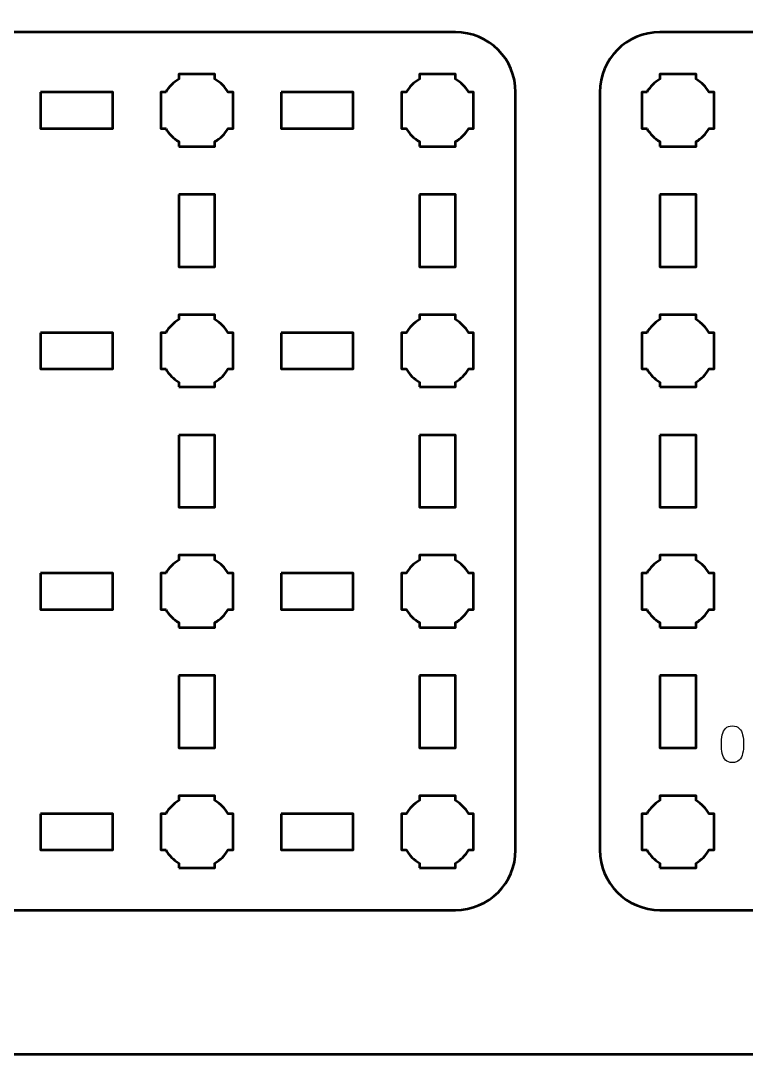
# Model space of a CAD drawing. Header units: centimetres. Extents: x -21 to 0, y -29.7 to 0.
# Drawn here: x -14.97 to -8.93, y -29.7 to -21.1 of the extents above; entities that cross this region are included whole.
import ezdxf

# ---------------------------------------------------------------- set-up
doc = ezdxf.new("R2010")
doc.units = ezdxf.units.CM
doc.header["$MEASUREMENT"] = 0
doc.layers.add('Layer 1', color=7, linetype='Continuous')

msp = doc.modelspace()

# ---------------------------------------------------------------- linework, layer by layer
at = {"layer": 'Layer 1', "color": 22, "lineweight": 53}
msp.add_open_spline([(-21.00003, -29.19995), (-21.00003, -29.19995), (-21.00003, -0.49992), (-21.00003, -0.49992), (-21.00003, -0.49992), (-21.00003, -0.22295), (-20.77694, 0.00004), (-20.49994, 0.00004), (-20.49994, 0.00004), (-20.49994, 0.00004), (-0.50008, 0.00004), (-0.50008, 0.00004), (-0.50008, 0.00004), (-0.22294, 0.00004), (0.00002, -0.22295), (0.00002, -0.49992), (0.00002, -0.49992), (0.00002, -0.49992), (0.00002, -29.19995), (0.00002, -29.19995), (0.00002, -29.19995), (0.00002, -29.47695), (-0.22294, -29.70004), (-0.50008, -29.70004), (-0.50008, -29.70004), (-0.50008, -29.70004), (-20.49994, -29.70004), (-20.49994, -29.70004), (-20.49994, -29.70004), (-20.77694, -29.70004), (-21.00003, -29.47695), (-21.00003, -29.19995)], degree=3, knots=[0, 0, 0, 0, 0.125, 0.125, 0.125, 0.125, 0.25, 0.25, 0.25, 0.25, 0.375, 0.375, 0.375, 0.375, 0.5, 0.5, 0.5, 0.5, 0.625, 0.625, 0.625, 0.625, 0.75, 0.75, 0.75, 0.75, 0.875, 0.875, 0.875, 0.875, 1, 1, 1, 1], dxfattribs=at)
at = {"layer": 'Layer 1', "color": 114, "lineweight": 53}
for points in [[(-19.64995, -21.19999), (-19.64995, -21.19999), (-11.35005, -21.19999), (-11.35005, -21.19999), (-11.35005, -21.19999), (-11.07305, -21.19999), (-10.84995, -21.42308), (-10.84995, -21.70008), (-10.84995, -21.70008), (-10.84995, -21.70008), (-10.84995, -28.00005), (-10.84995, -28.00005), (-10.84995, -28.00005), (-10.84995, -28.27702), (-11.07305, -28.50001), (-11.35005, -28.50001), (-11.35005, -28.50001), (-11.35005, -28.50001), (-19.64995, -28.50001), (-19.64995, -28.50001), (-19.64995, -28.50001), (-19.92695, -28.50001), (-20.15005, -28.27702), (-20.15005, -28.00005), (-20.15005, -28.00005), (-20.15005, -28.00005), (-20.15005, -21.70008), (-20.15005, -21.70008), (-20.15005, -21.70008), (-20.15005, -21.42308), (-19.92695, -21.19999), (-19.64995, -21.19999)], [(-9.64995, -21.19999), (-9.64995, -21.19999), (-1.35005, -21.19999), (-1.35005, -21.19999), (-1.35005, -21.19999), (-1.07305, -21.19999), (-0.84995, -21.42308), (-0.84995, -21.70008), (-0.84995, -21.70008), (-0.84995, -21.70008), (-0.84995, -28.00005), (-0.84995, -28.00005), (-0.84995, -28.00005), (-0.84995, -28.27702), (-1.07305, -28.50001), (-1.35005, -28.50001), (-1.35005, -28.50001), (-1.35005, -28.50001), (-9.64995, -28.50001), (-9.64995, -28.50001), (-9.64995, -28.50001), (-9.92695, -28.50001), (-10.15005, -28.27702), (-10.15005, -28.00005), (-10.15005, -28.00005), (-10.15005, -28.00005), (-10.15005, -21.70008), (-10.15005, -21.70008), (-10.15005, -21.70008), (-10.15005, -21.42308), (-9.92695, -21.19999), (-9.64995, -21.19999)]]:
    msp.add_open_spline(points, degree=3, knots=[0, 0, 0, 0, 0.125, 0.125, 0.125, 0.125, 0.25, 0.25, 0.25, 0.25, 0.375, 0.375, 0.375, 0.375, 0.5, 0.5, 0.5, 0.5, 0.625, 0.625, 0.625, 0.625, 0.75, 0.75, 0.75, 0.75, 0.875, 0.875, 0.875, 0.875, 1, 1, 1, 1], dxfattribs=at)
at = {"layer": 'Layer 1', "lineweight": 53}
for points, knots in [([(-13.64999, -22.15002), (-13.64999, -22.15002), (-13.64999, -22.10991), (-13.64999, -22.10991), (-13.64999, -22.10991), (-13.6956, -22.08359), (-13.73349, -22.04556), (-13.75981, -22.00009), (-13.75981, -22.00009), (-13.75981, -22.00009), (-13.80006, -22.00009), (-13.80006, -22.00009), (-13.80006, -22.00009), (-13.80006, -22.00009), (-13.80006, -21.85002), (-13.80006, -21.85002), (-13.80006, -21.85002), (-13.80006, -21.85002), (-13.80006, -21.70008), (-13.80006, -21.70008), (-13.80006, -21.70008), (-13.80006, -21.70008), (-13.75981, -21.70008), (-13.75981, -21.70008), (-13.75981, -21.70008), (-13.73349, -21.65447), (-13.6956, -21.61655), (-13.64999, -21.59023), (-13.64999, -21.59023), (-13.64999, -21.59023), (-13.64999, -21.55001), (-13.64999, -21.55001), (-13.64999, -21.55001), (-13.64999, -21.55001), (-13.50006, -21.55001), (-13.50006, -21.55001), (-13.50006, -21.55001), (-13.50006, -21.55001), (-13.34998, -21.55001), (-13.34998, -21.55001), (-13.34998, -21.55001), (-13.34998, -21.55001), (-13.34998, -21.59023), (-13.34998, -21.59023), (-13.34998, -21.59023), (-13.30451, -21.61655), (-13.26648, -21.65447), (-13.24016, -21.70008), (-13.24016, -21.70008), (-13.24016, -21.70008), (-13.20005, -21.70008), (-13.20005, -21.70008), (-13.20005, -21.70008), (-13.20005, -21.70008), (-13.20005, -21.85002), (-13.20005, -21.85002), (-13.20005, -21.85002), (-13.20005, -21.85002), (-13.20005, -22.00009), (-13.20005, -22.00009), (-13.20005, -22.00009), (-13.20005, -22.00009), (-13.24016, -22.00009), (-13.24016, -22.00009), (-13.24016, -22.00009), (-13.26648, -22.04556), (-13.30451, -22.08359), (-13.34998, -22.10991), (-13.34998, -22.10991), (-13.34998, -22.10991), (-13.34998, -22.15002), (-13.34998, -22.15002), (-13.34998, -22.15002), (-13.34998, -22.15002), (-13.50006, -22.15002), (-13.50006, -22.15002), (-13.50006, -22.15002), (-13.50006, -22.15002), (-13.64999, -22.15002), (-13.64999, -22.15002)], [0, 0, 0, 0, 0.05, 0.05, 0.05, 0.05, 0.1, 0.1, 0.1, 0.1, 0.15, 0.15, 0.15, 0.15, 0.2, 0.2, 0.2, 0.2, 0.25, 0.25, 0.25, 0.25, 0.3, 0.3, 0.3, 0.3, 0.35, 0.35, 0.35, 0.35, 0.4, 0.4, 0.4, 0.4, 0.45, 0.45, 0.45, 0.45, 0.5, 0.5, 0.5, 0.5, 0.55, 0.55, 0.55, 0.55, 0.6, 0.6, 0.6, 0.6, 0.65, 0.65, 0.65, 0.65, 0.7, 0.7, 0.7, 0.7, 0.75, 0.75, 0.75, 0.75, 0.8, 0.8, 0.8, 0.8, 0.85, 0.85, 0.85, 0.85, 0.9, 0.9, 0.9, 0.9, 0.95, 0.95, 0.95, 0.95, 1, 1, 1, 1]), ([(-11.65005, -22.15002), (-11.65005, -22.15002), (-11.65005, -22.10991), (-11.65005, -22.10991), (-11.65005, -22.10991), (-11.69553, -22.08359), (-11.73356, -22.04556), (-11.75987, -22.00009), (-11.75987, -22.00009), (-11.75987, -22.00009), (-11.79998, -22.00009), (-11.79998, -22.00009), (-11.79998, -22.00009), (-11.79998, -22.00009), (-11.79998, -21.85002), (-11.79998, -21.85002), (-11.79998, -21.85002), (-11.79998, -21.85002), (-11.79998, -21.70008), (-11.79998, -21.70008), (-11.79998, -21.70008), (-11.79998, -21.70008), (-11.75987, -21.70008), (-11.75987, -21.70008), (-11.75987, -21.70008), (-11.73356, -21.65447), (-11.69553, -21.61655), (-11.65005, -21.59023), (-11.65005, -21.59023), (-11.65005, -21.59023), (-11.65005, -21.55001), (-11.65005, -21.55001), (-11.65005, -21.55001), (-11.65005, -21.55001), (-11.49998, -21.55001), (-11.49998, -21.55001), (-11.49998, -21.55001), (-11.49998, -21.55001), (-11.35005, -21.55001), (-11.35005, -21.55001), (-11.35005, -21.55001), (-11.35005, -21.55001), (-11.35005, -21.59023), (-11.35005, -21.59023), (-11.35005, -21.59023), (-11.30444, -21.61655), (-11.26655, -21.65447), (-11.24023, -21.70008), (-11.24023, -21.70008), (-11.24023, -21.70008), (-11.19998, -21.70008), (-11.19998, -21.70008), (-11.19998, -21.70008), (-11.19998, -21.70008), (-11.19998, -21.85002), (-11.19998, -21.85002), (-11.19998, -21.85002), (-11.19998, -21.85002), (-11.19998, -22.00009), (-11.19998, -22.00009), (-11.19998, -22.00009), (-11.19998, -22.00009), (-11.24023, -22.00009), (-11.24023, -22.00009), (-11.24023, -22.00009), (-11.26655, -22.04556), (-11.30444, -22.08359), (-11.35005, -22.10991), (-11.35005, -22.10991), (-11.35005, -22.10991), (-11.35005, -22.15002), (-11.35005, -22.15002), (-11.35005, -22.15002), (-11.35005, -22.15002), (-11.49998, -22.15002), (-11.49998, -22.15002), (-11.49998, -22.15002), (-11.49998, -22.15002), (-11.65005, -22.15002), (-11.65005, -22.15002)], [0, 0, 0, 0, 0.05, 0.05, 0.05, 0.05, 0.1, 0.1, 0.1, 0.1, 0.15, 0.15, 0.15, 0.15, 0.2, 0.2, 0.2, 0.2, 0.25, 0.25, 0.25, 0.25, 0.3, 0.3, 0.3, 0.3, 0.35, 0.35, 0.35, 0.35, 0.4, 0.4, 0.4, 0.4, 0.45, 0.45, 0.45, 0.45, 0.5, 0.5, 0.5, 0.5, 0.55, 0.55, 0.55, 0.55, 0.6, 0.6, 0.6, 0.6, 0.65, 0.65, 0.65, 0.65, 0.7, 0.7, 0.7, 0.7, 0.75, 0.75, 0.75, 0.75, 0.8, 0.8, 0.8, 0.8, 0.85, 0.85, 0.85, 0.85, 0.9, 0.9, 0.9, 0.9, 0.95, 0.95, 0.95, 0.95, 1, 1, 1, 1]), ([(-9.64995, -22.15002), (-9.64995, -22.15002), (-9.64995, -22.10991), (-9.64995, -22.10991), (-9.64995, -22.10991), (-9.69556, -22.08359), (-9.73349, -22.04556), (-9.75981, -22.00009), (-9.75981, -22.00009), (-9.75981, -22.00009), (-9.80002, -22.00009), (-9.80002, -22.00009), (-9.80002, -22.00009), (-9.80002, -22.00009), (-9.80002, -21.85002), (-9.80002, -21.85002), (-9.80002, -21.85002), (-9.80002, -21.85002), (-9.80002, -21.70008), (-9.80002, -21.70008), (-9.80002, -21.70008), (-9.80002, -21.70008), (-9.75981, -21.70008), (-9.75981, -21.70008), (-9.75981, -21.70008), (-9.73349, -21.65447), (-9.69556, -21.61655), (-9.64995, -21.59023), (-9.64995, -21.59023), (-9.64995, -21.59023), (-9.64995, -21.55001), (-9.64995, -21.55001), (-9.64995, -21.55001), (-9.64995, -21.55001), (-9.50002, -21.55001), (-9.50002, -21.55001), (-9.50002, -21.55001), (-9.50002, -21.55001), (-9.34995, -21.55001), (-9.34995, -21.55001), (-9.34995, -21.55001), (-9.34995, -21.55001), (-9.34995, -21.59023), (-9.34995, -21.59023), (-9.34995, -21.59023), (-9.30448, -21.61655), (-9.26645, -21.65447), (-9.24013, -21.70008), (-9.24013, -21.70008), (-9.24013, -21.70008), (-9.20002, -21.70008), (-9.20002, -21.70008), (-9.20002, -21.70008), (-9.20002, -21.70008), (-9.20002, -21.85002), (-9.20002, -21.85002), (-9.20002, -21.85002), (-9.20002, -21.85002), (-9.20002, -22.00009), (-9.20002, -22.00009), (-9.20002, -22.00009), (-9.20002, -22.00009), (-9.24013, -22.00009), (-9.24013, -22.00009), (-9.24013, -22.00009), (-9.26645, -22.04556), (-9.30448, -22.08359), (-9.34995, -22.10991), (-9.34995, -22.10991), (-9.34995, -22.10991), (-9.34995, -22.15002), (-9.34995, -22.15002), (-9.34995, -22.15002), (-9.34995, -22.15002), (-9.50002, -22.15002), (-9.50002, -22.15002), (-9.50002, -22.15002), (-9.50002, -22.15002), (-9.64995, -22.15002), (-9.64995, -22.15002)], [0, 0, 0, 0, 0.05, 0.05, 0.05, 0.05, 0.1, 0.1, 0.1, 0.1, 0.15, 0.15, 0.15, 0.15, 0.2, 0.2, 0.2, 0.2, 0.25, 0.25, 0.25, 0.25, 0.3, 0.3, 0.3, 0.3, 0.35, 0.35, 0.35, 0.35, 0.4, 0.4, 0.4, 0.4, 0.45, 0.45, 0.45, 0.45, 0.5, 0.5, 0.5, 0.5, 0.55, 0.55, 0.55, 0.55, 0.6, 0.6, 0.6, 0.6, 0.65, 0.65, 0.65, 0.65, 0.7, 0.7, 0.7, 0.7, 0.75, 0.75, 0.75, 0.75, 0.8, 0.8, 0.8, 0.8, 0.85, 0.85, 0.85, 0.85, 0.9, 0.9, 0.9, 0.9, 0.95, 0.95, 0.95, 0.95, 1, 1, 1, 1]), ([(-14.79997, -21.70008), (-14.79997, -21.70008), (-14.19997, -21.70008), (-14.19997, -21.70008), (-14.19997, -21.70008), (-14.19997, -21.70008), (-14.19997, -22.00009), (-14.19997, -22.00009), (-14.19997, -22.00009), (-14.19997, -22.00009), (-14.79997, -22.00009), (-14.79997, -22.00009), (-14.79997, -22.00009), (-14.79997, -22.00009), (-14.79997, -21.70008), (-14.79997, -21.70008)], [0, 0, 0, 0, 0.25, 0.25, 0.25, 0.25, 0.5, 0.5, 0.5, 0.5, 0.75, 0.75, 0.75, 0.75, 1, 1, 1, 1]), ([(-12.8, -21.70008), (-12.8, -21.70008), (-12.2, -21.70008), (-12.2, -21.70008), (-12.2, -21.70008), (-12.2, -21.70008), (-12.2, -22.00009), (-12.2, -22.00009), (-12.2, -22.00009), (-12.2, -22.00009), (-12.8, -22.00009), (-12.8, -22.00009), (-12.8, -22.00009), (-12.8, -22.00009), (-12.8, -21.70008), (-12.8, -21.70008)], [0, 0, 0, 0, 0.25, 0.25, 0.25, 0.25, 0.5, 0.5, 0.5, 0.5, 0.75, 0.75, 0.75, 0.75, 1, 1, 1, 1]), ([(-13.64999, -22.55003), (-13.64999, -22.55003), (-13.34998, -22.55003), (-13.34998, -22.55003), (-13.34998, -22.55003), (-13.34998, -22.55003), (-13.34998, -23.15004), (-13.34998, -23.15004), (-13.34998, -23.15004), (-13.34998, -23.15004), (-13.64999, -23.15004), (-13.64999, -23.15004), (-13.64999, -23.15004), (-13.64999, -23.15004), (-13.64999, -22.55003), (-13.64999, -22.55003)], [0, 0, 0, 0, 0.25, 0.25, 0.25, 0.25, 0.5, 0.5, 0.5, 0.5, 0.75, 0.75, 0.75, 0.75, 1, 1, 1, 1]), ([(-11.65005, -22.55003), (-11.65005, -22.55003), (-11.35005, -22.55003), (-11.35005, -22.55003), (-11.35005, -22.55003), (-11.35005, -22.55003), (-11.35005, -23.15004), (-11.35005, -23.15004), (-11.35005, -23.15004), (-11.35005, -23.15004), (-11.65005, -23.15004), (-11.65005, -23.15004), (-11.65005, -23.15004), (-11.65005, -23.15004), (-11.65005, -22.55003), (-11.65005, -22.55003)], [0, 0, 0, 0, 0.25, 0.25, 0.25, 0.25, 0.5, 0.5, 0.5, 0.5, 0.75, 0.75, 0.75, 0.75, 1, 1, 1, 1]), ([(-9.64995, -22.55003), (-9.64995, -22.55003), (-9.34995, -22.55003), (-9.34995, -22.55003), (-9.34995, -22.55003), (-9.34995, -22.55003), (-9.34995, -23.15004), (-9.34995, -23.15004), (-9.34995, -23.15004), (-9.34995, -23.15004), (-9.64995, -23.15004), (-9.64995, -23.15004), (-9.64995, -23.15004), (-9.64995, -23.15004), (-9.64995, -22.55003), (-9.64995, -22.55003)], [0, 0, 0, 0, 0.25, 0.25, 0.25, 0.25, 0.5, 0.5, 0.5, 0.5, 0.75, 0.75, 0.75, 0.75, 1, 1, 1, 1]), ([(-13.64999, -24.15009), (-13.64999, -24.15009), (-13.64999, -24.10984), (-13.64999, -24.10984), (-13.64999, -24.10984), (-13.6956, -24.08352), (-13.73349, -24.04549), (-13.75981, -24.00002), (-13.75981, -24.00002), (-13.75981, -24.00002), (-13.80006, -24.00002), (-13.80006, -24.00002), (-13.80006, -24.00002), (-13.80006, -24.00002), (-13.80006, -23.85009), (-13.80006, -23.85009), (-13.80006, -23.85009), (-13.80006, -23.85009), (-13.80006, -23.70002), (-13.80006, -23.70002), (-13.80006, -23.70002), (-13.80006, -23.70002), (-13.75981, -23.70002), (-13.75981, -23.70002), (-13.75981, -23.70002), (-13.73349, -23.65454), (-13.6956, -23.61651), (-13.64999, -23.5902), (-13.64999, -23.5902), (-13.64999, -23.5902), (-13.64999, -23.55009), (-13.64999, -23.55009), (-13.64999, -23.55009), (-13.64999, -23.55009), (-13.50006, -23.55009), (-13.50006, -23.55009), (-13.50006, -23.55009), (-13.50006, -23.55009), (-13.34998, -23.55009), (-13.34998, -23.55009), (-13.34998, -23.55009), (-13.34998, -23.55009), (-13.34998, -23.5902), (-13.34998, -23.5902), (-13.34998, -23.5902), (-13.30451, -23.61651), (-13.26648, -23.65454), (-13.24016, -23.70002), (-13.24016, -23.70002), (-13.24016, -23.70002), (-13.20005, -23.70002), (-13.20005, -23.70002), (-13.20005, -23.70002), (-13.20005, -23.70002), (-13.20005, -23.85009), (-13.20005, -23.85009), (-13.20005, -23.85009), (-13.20005, -23.85009), (-13.20005, -24.00002), (-13.20005, -24.00002), (-13.20005, -24.00002), (-13.20005, -24.00002), (-13.24016, -24.00002), (-13.24016, -24.00002), (-13.24016, -24.00002), (-13.26648, -24.04549), (-13.30451, -24.08352), (-13.34998, -24.10984), (-13.34998, -24.10984), (-13.34998, -24.10984), (-13.34998, -24.15009), (-13.34998, -24.15009), (-13.34998, -24.15009), (-13.34998, -24.15009), (-13.50006, -24.15009), (-13.50006, -24.15009), (-13.50006, -24.15009), (-13.50006, -24.15009), (-13.64999, -24.15009), (-13.64999, -24.15009)], [0, 0, 0, 0, 0.05, 0.05, 0.05, 0.05, 0.1, 0.1, 0.1, 0.1, 0.15, 0.15, 0.15, 0.15, 0.2, 0.2, 0.2, 0.2, 0.25, 0.25, 0.25, 0.25, 0.3, 0.3, 0.3, 0.3, 0.35, 0.35, 0.35, 0.35, 0.4, 0.4, 0.4, 0.4, 0.45, 0.45, 0.45, 0.45, 0.5, 0.5, 0.5, 0.5, 0.55, 0.55, 0.55, 0.55, 0.6, 0.6, 0.6, 0.6, 0.65, 0.65, 0.65, 0.65, 0.7, 0.7, 0.7, 0.7, 0.75, 0.75, 0.75, 0.75, 0.8, 0.8, 0.8, 0.8, 0.85, 0.85, 0.85, 0.85, 0.9, 0.9, 0.9, 0.9, 0.95, 0.95, 0.95, 0.95, 1, 1, 1, 1]), ([(-11.65005, -24.15009), (-11.65005, -24.15009), (-11.65005, -24.10984), (-11.65005, -24.10984), (-11.65005, -24.10984), (-11.69553, -24.08352), (-11.73356, -24.04549), (-11.75987, -24.00002), (-11.75987, -24.00002), (-11.75987, -24.00002), (-11.79998, -24.00002), (-11.79998, -24.00002), (-11.79998, -24.00002), (-11.79998, -24.00002), (-11.79998, -23.85009), (-11.79998, -23.85009), (-11.79998, -23.85009), (-11.79998, -23.85009), (-11.79998, -23.70002), (-11.79998, -23.70002), (-11.79998, -23.70002), (-11.79998, -23.70002), (-11.75987, -23.70002), (-11.75987, -23.70002), (-11.75987, -23.70002), (-11.73356, -23.65454), (-11.69553, -23.61651), (-11.65005, -23.5902), (-11.65005, -23.5902), (-11.65005, -23.5902), (-11.65005, -23.55009), (-11.65005, -23.55009), (-11.65005, -23.55009), (-11.65005, -23.55009), (-11.49998, -23.55009), (-11.49998, -23.55009), (-11.49998, -23.55009), (-11.49998, -23.55009), (-11.35005, -23.55009), (-11.35005, -23.55009), (-11.35005, -23.55009), (-11.35005, -23.55009), (-11.35005, -23.5902), (-11.35005, -23.5902), (-11.35005, -23.5902), (-11.30444, -23.61651), (-11.26655, -23.65454), (-11.24023, -23.70002), (-11.24023, -23.70002), (-11.24023, -23.70002), (-11.19998, -23.70002), (-11.19998, -23.70002), (-11.19998, -23.70002), (-11.19998, -23.70002), (-11.19998, -23.85009), (-11.19998, -23.85009), (-11.19998, -23.85009), (-11.19998, -23.85009), (-11.19998, -24.00002), (-11.19998, -24.00002), (-11.19998, -24.00002), (-11.19998, -24.00002), (-11.24023, -24.00002), (-11.24023, -24.00002), (-11.24023, -24.00002), (-11.26655, -24.04549), (-11.30444, -24.08352), (-11.35005, -24.10984), (-11.35005, -24.10984), (-11.35005, -24.10984), (-11.35005, -24.15009), (-11.35005, -24.15009), (-11.35005, -24.15009), (-11.35005, -24.15009), (-11.49998, -24.15009), (-11.49998, -24.15009), (-11.49998, -24.15009), (-11.49998, -24.15009), (-11.65005, -24.15009), (-11.65005, -24.15009)], [0, 0, 0, 0, 0.05, 0.05, 0.05, 0.05, 0.1, 0.1, 0.1, 0.1, 0.15, 0.15, 0.15, 0.15, 0.2, 0.2, 0.2, 0.2, 0.25, 0.25, 0.25, 0.25, 0.3, 0.3, 0.3, 0.3, 0.35, 0.35, 0.35, 0.35, 0.4, 0.4, 0.4, 0.4, 0.45, 0.45, 0.45, 0.45, 0.5, 0.5, 0.5, 0.5, 0.55, 0.55, 0.55, 0.55, 0.6, 0.6, 0.6, 0.6, 0.65, 0.65, 0.65, 0.65, 0.7, 0.7, 0.7, 0.7, 0.75, 0.75, 0.75, 0.75, 0.8, 0.8, 0.8, 0.8, 0.85, 0.85, 0.85, 0.85, 0.9, 0.9, 0.9, 0.9, 0.95, 0.95, 0.95, 0.95, 1, 1, 1, 1]), ([(-9.64995, -24.15009), (-9.64995, -24.15009), (-9.64995, -24.10984), (-9.64995, -24.10984), (-9.64995, -24.10984), (-9.69556, -24.08352), (-9.73349, -24.04549), (-9.75981, -24.00002), (-9.75981, -24.00002), (-9.75981, -24.00002), (-9.80002, -24.00002), (-9.80002, -24.00002), (-9.80002, -24.00002), (-9.80002, -24.00002), (-9.80002, -23.85009), (-9.80002, -23.85009), (-9.80002, -23.85009), (-9.80002, -23.85009), (-9.80002, -23.70002), (-9.80002, -23.70002), (-9.80002, -23.70002), (-9.80002, -23.70002), (-9.75981, -23.70002), (-9.75981, -23.70002), (-9.75981, -23.70002), (-9.73349, -23.65454), (-9.69556, -23.61651), (-9.64995, -23.5902), (-9.64995, -23.5902), (-9.64995, -23.5902), (-9.64995, -23.55009), (-9.64995, -23.55009), (-9.64995, -23.55009), (-9.64995, -23.55009), (-9.50002, -23.55009), (-9.50002, -23.55009), (-9.50002, -23.55009), (-9.50002, -23.55009), (-9.34995, -23.55009), (-9.34995, -23.55009), (-9.34995, -23.55009), (-9.34995, -23.55009), (-9.34995, -23.5902), (-9.34995, -23.5902), (-9.34995, -23.5902), (-9.30448, -23.61651), (-9.26645, -23.65454), (-9.24013, -23.70002), (-9.24013, -23.70002), (-9.24013, -23.70002), (-9.20002, -23.70002), (-9.20002, -23.70002), (-9.20002, -23.70002), (-9.20002, -23.70002), (-9.20002, -23.85009), (-9.20002, -23.85009), (-9.20002, -23.85009), (-9.20002, -23.85009), (-9.20002, -24.00002), (-9.20002, -24.00002), (-9.20002, -24.00002), (-9.20002, -24.00002), (-9.24013, -24.00002), (-9.24013, -24.00002), (-9.24013, -24.00002), (-9.26645, -24.04549), (-9.30448, -24.08352), (-9.34995, -24.10984), (-9.34995, -24.10984), (-9.34995, -24.10984), (-9.34995, -24.15009), (-9.34995, -24.15009), (-9.34995, -24.15009), (-9.34995, -24.15009), (-9.50002, -24.15009), (-9.50002, -24.15009), (-9.50002, -24.15009), (-9.50002, -24.15009), (-9.64995, -24.15009), (-9.64995, -24.15009)], [0, 0, 0, 0, 0.05, 0.05, 0.05, 0.05, 0.1, 0.1, 0.1, 0.1, 0.15, 0.15, 0.15, 0.15, 0.2, 0.2, 0.2, 0.2, 0.25, 0.25, 0.25, 0.25, 0.3, 0.3, 0.3, 0.3, 0.35, 0.35, 0.35, 0.35, 0.4, 0.4, 0.4, 0.4, 0.45, 0.45, 0.45, 0.45, 0.5, 0.5, 0.5, 0.5, 0.55, 0.55, 0.55, 0.55, 0.6, 0.6, 0.6, 0.6, 0.65, 0.65, 0.65, 0.65, 0.7, 0.7, 0.7, 0.7, 0.75, 0.75, 0.75, 0.75, 0.8, 0.8, 0.8, 0.8, 0.85, 0.85, 0.85, 0.85, 0.9, 0.9, 0.9, 0.9, 0.95, 0.95, 0.95, 0.95, 1, 1, 1, 1]), ([(-14.79997, -23.70002), (-14.79997, -23.70002), (-14.19997, -23.70002), (-14.19997, -23.70002), (-14.19997, -23.70002), (-14.19997, -23.70002), (-14.19997, -24.00002), (-14.19997, -24.00002), (-14.19997, -24.00002), (-14.19997, -24.00002), (-14.79997, -24.00002), (-14.79997, -24.00002), (-14.79997, -24.00002), (-14.79997, -24.00002), (-14.79997, -23.70002), (-14.79997, -23.70002)], [0, 0, 0, 0, 0.25, 0.25, 0.25, 0.25, 0.5, 0.5, 0.5, 0.5, 0.75, 0.75, 0.75, 0.75, 1, 1, 1, 1]), ([(-12.8, -23.70002), (-12.8, -23.70002), (-12.2, -23.70002), (-12.2, -23.70002), (-12.2, -23.70002), (-12.2, -23.70002), (-12.2, -24.00002), (-12.2, -24.00002), (-12.2, -24.00002), (-12.2, -24.00002), (-12.8, -24.00002), (-12.8, -24.00002), (-12.8, -24.00002), (-12.8, -24.00002), (-12.8, -23.70002), (-12.8, -23.70002)], [0, 0, 0, 0, 0.25, 0.25, 0.25, 0.25, 0.5, 0.5, 0.5, 0.5, 0.75, 0.75, 0.75, 0.75, 1, 1, 1, 1]), ([(-13.64999, -24.55), (-13.64999, -24.55), (-13.34998, -24.55), (-13.34998, -24.55), (-13.34998, -24.55), (-13.34998, -24.55), (-13.34998, -25.14999), (-13.34998, -25.14999), (-13.34998, -25.14999), (-13.34998, -25.14999), (-13.64999, -25.14999), (-13.64999, -25.14999), (-13.64999, -25.14999), (-13.64999, -25.14999), (-13.64999, -24.55), (-13.64999, -24.55)], [0, 0, 0, 0, 0.25, 0.25, 0.25, 0.25, 0.5, 0.5, 0.5, 0.5, 0.75, 0.75, 0.75, 0.75, 1, 1, 1, 1]), ([(-11.65005, -24.55), (-11.65005, -24.55), (-11.35005, -24.55), (-11.35005, -24.55), (-11.35005, -24.55), (-11.35005, -24.55), (-11.35005, -25.14999), (-11.35005, -25.14999), (-11.35005, -25.14999), (-11.35005, -25.14999), (-11.65005, -25.14999), (-11.65005, -25.14999), (-11.65005, -25.14999), (-11.65005, -25.14999), (-11.65005, -24.55), (-11.65005, -24.55)], [0, 0, 0, 0, 0.25, 0.25, 0.25, 0.25, 0.5, 0.5, 0.5, 0.5, 0.75, 0.75, 0.75, 0.75, 1, 1, 1, 1]), ([(-9.64995, -24.55), (-9.64995, -24.55), (-9.34995, -24.55), (-9.34995, -24.55), (-9.34995, -24.55), (-9.34995, -24.55), (-9.34995, -25.14999), (-9.34995, -25.14999), (-9.34995, -25.14999), (-9.34995, -25.14999), (-9.64995, -25.14999), (-9.64995, -25.14999), (-9.64995, -25.14999), (-9.64995, -25.14999), (-9.64995, -24.55), (-9.64995, -24.55)], [0, 0, 0, 0, 0.25, 0.25, 0.25, 0.25, 0.5, 0.5, 0.5, 0.5, 0.75, 0.75, 0.75, 0.75, 1, 1, 1, 1]), ([(-13.64999, -26.15001), (-13.64999, -26.15001), (-13.64999, -26.10994), (-13.64999, -26.10994), (-13.64999, -26.10994), (-13.6956, -26.08348), (-13.73349, -26.04556), (-13.75981, -25.99994), (-13.75981, -25.99994), (-13.75981, -25.99994), (-13.80006, -25.99994), (-13.80006, -25.99994), (-13.80006, -25.99994), (-13.80006, -25.99994), (-13.80006, -25.85001), (-13.80006, -25.85001), (-13.80006, -25.85001), (-13.80006, -25.85001), (-13.80006, -25.69994), (-13.80006, -25.69994), (-13.80006, -25.69994), (-13.80006, -25.69994), (-13.75981, -25.69994), (-13.75981, -25.69994), (-13.75981, -25.69994), (-13.73349, -25.65447), (-13.6956, -25.61644), (-13.64999, -25.59012), (-13.64999, -25.59012), (-13.64999, -25.59012), (-13.64999, -25.55001), (-13.64999, -25.55001), (-13.64999, -25.55001), (-13.64999, -25.55001), (-13.50006, -25.55001), (-13.50006, -25.55001), (-13.50006, -25.55001), (-13.50006, -25.55001), (-13.34998, -25.55001), (-13.34998, -25.55001), (-13.34998, -25.55001), (-13.34998, -25.55001), (-13.34998, -25.59012), (-13.34998, -25.59012), (-13.34998, -25.59012), (-13.30451, -25.61644), (-13.26648, -25.65447), (-13.24016, -25.69994), (-13.24016, -25.69994), (-13.24016, -25.69994), (-13.20005, -25.69994), (-13.20005, -25.69994), (-13.20005, -25.69994), (-13.20005, -25.69994), (-13.20005, -25.85001), (-13.20005, -25.85001), (-13.20005, -25.85001), (-13.20005, -25.85001), (-13.20005, -25.99994), (-13.20005, -25.99994), (-13.20005, -25.99994), (-13.20005, -25.99994), (-13.24016, -25.99994), (-13.24016, -25.99994), (-13.24016, -25.99994), (-13.26648, -26.04556), (-13.30451, -26.08348), (-13.34998, -26.10994), (-13.34998, -26.10994), (-13.34998, -26.10994), (-13.34998, -26.15001), (-13.34998, -26.15001), (-13.34998, -26.15001), (-13.34998, -26.15001), (-13.50006, -26.15001), (-13.50006, -26.15001), (-13.50006, -26.15001), (-13.50006, -26.15001), (-13.64999, -26.15001), (-13.64999, -26.15001)], [0, 0, 0, 0, 0.05, 0.05, 0.05, 0.05, 0.1, 0.1, 0.1, 0.1, 0.15, 0.15, 0.15, 0.15, 0.2, 0.2, 0.2, 0.2, 0.25, 0.25, 0.25, 0.25, 0.3, 0.3, 0.3, 0.3, 0.35, 0.35, 0.35, 0.35, 0.4, 0.4, 0.4, 0.4, 0.45, 0.45, 0.45, 0.45, 0.5, 0.5, 0.5, 0.5, 0.55, 0.55, 0.55, 0.55, 0.6, 0.6, 0.6, 0.6, 0.65, 0.65, 0.65, 0.65, 0.7, 0.7, 0.7, 0.7, 0.75, 0.75, 0.75, 0.75, 0.8, 0.8, 0.8, 0.8, 0.85, 0.85, 0.85, 0.85, 0.9, 0.9, 0.9, 0.9, 0.95, 0.95, 0.95, 0.95, 1, 1, 1, 1]), ([(-11.65005, -26.15001), (-11.65005, -26.15001), (-11.65005, -26.10994), (-11.65005, -26.10994), (-11.65005, -26.10994), (-11.69553, -26.08348), (-11.73356, -26.04556), (-11.75987, -25.99994), (-11.75987, -25.99994), (-11.75987, -25.99994), (-11.79998, -25.99994), (-11.79998, -25.99994), (-11.79998, -25.99994), (-11.79998, -25.99994), (-11.79998, -25.85001), (-11.79998, -25.85001), (-11.79998, -25.85001), (-11.79998, -25.85001), (-11.79998, -25.69994), (-11.79998, -25.69994), (-11.79998, -25.69994), (-11.79998, -25.69994), (-11.75987, -25.69994), (-11.75987, -25.69994), (-11.75987, -25.69994), (-11.73356, -25.65447), (-11.69553, -25.61644), (-11.65005, -25.59012), (-11.65005, -25.59012), (-11.65005, -25.59012), (-11.65005, -25.55001), (-11.65005, -25.55001), (-11.65005, -25.55001), (-11.65005, -25.55001), (-11.49998, -25.55001), (-11.49998, -25.55001), (-11.49998, -25.55001), (-11.49998, -25.55001), (-11.35005, -25.55001), (-11.35005, -25.55001), (-11.35005, -25.55001), (-11.35005, -25.55001), (-11.35005, -25.59012), (-11.35005, -25.59012), (-11.35005, -25.59012), (-11.30444, -25.61644), (-11.26655, -25.65447), (-11.24023, -25.69994), (-11.24023, -25.69994), (-11.24023, -25.69994), (-11.19998, -25.69994), (-11.19998, -25.69994), (-11.19998, -25.69994), (-11.19998, -25.69994), (-11.19998, -25.85001), (-11.19998, -25.85001), (-11.19998, -25.85001), (-11.19998, -25.85001), (-11.19998, -25.99994), (-11.19998, -25.99994), (-11.19998, -25.99994), (-11.19998, -25.99994), (-11.24023, -25.99994), (-11.24023, -25.99994), (-11.24023, -25.99994), (-11.26655, -26.04556), (-11.30444, -26.08348), (-11.35005, -26.10994), (-11.35005, -26.10994), (-11.35005, -26.10994), (-11.35005, -26.15001), (-11.35005, -26.15001), (-11.35005, -26.15001), (-11.35005, -26.15001), (-11.49998, -26.15001), (-11.49998, -26.15001), (-11.49998, -26.15001), (-11.49998, -26.15001), (-11.65005, -26.15001), (-11.65005, -26.15001)], [0, 0, 0, 0, 0.05, 0.05, 0.05, 0.05, 0.1, 0.1, 0.1, 0.1, 0.15, 0.15, 0.15, 0.15, 0.2, 0.2, 0.2, 0.2, 0.25, 0.25, 0.25, 0.25, 0.3, 0.3, 0.3, 0.3, 0.35, 0.35, 0.35, 0.35, 0.4, 0.4, 0.4, 0.4, 0.45, 0.45, 0.45, 0.45, 0.5, 0.5, 0.5, 0.5, 0.55, 0.55, 0.55, 0.55, 0.6, 0.6, 0.6, 0.6, 0.65, 0.65, 0.65, 0.65, 0.7, 0.7, 0.7, 0.7, 0.75, 0.75, 0.75, 0.75, 0.8, 0.8, 0.8, 0.8, 0.85, 0.85, 0.85, 0.85, 0.9, 0.9, 0.9, 0.9, 0.95, 0.95, 0.95, 0.95, 1, 1, 1, 1]), ([(-9.64995, -26.15001), (-9.64995, -26.15001), (-9.64995, -26.10994), (-9.64995, -26.10994), (-9.64995, -26.10994), (-9.69556, -26.08348), (-9.73349, -26.04556), (-9.75981, -25.99994), (-9.75981, -25.99994), (-9.75981, -25.99994), (-9.80002, -25.99994), (-9.80002, -25.99994), (-9.80002, -25.99994), (-9.80002, -25.99994), (-9.80002, -25.85001), (-9.80002, -25.85001), (-9.80002, -25.85001), (-9.80002, -25.85001), (-9.80002, -25.69994), (-9.80002, -25.69994), (-9.80002, -25.69994), (-9.80002, -25.69994), (-9.75981, -25.69994), (-9.75981, -25.69994), (-9.75981, -25.69994), (-9.73349, -25.65447), (-9.69556, -25.61644), (-9.64995, -25.59012), (-9.64995, -25.59012), (-9.64995, -25.59012), (-9.64995, -25.55001), (-9.64995, -25.55001), (-9.64995, -25.55001), (-9.64995, -25.55001), (-9.50002, -25.55001), (-9.50002, -25.55001), (-9.50002, -25.55001), (-9.50002, -25.55001), (-9.34995, -25.55001), (-9.34995, -25.55001), (-9.34995, -25.55001), (-9.34995, -25.55001), (-9.34995, -25.59012), (-9.34995, -25.59012), (-9.34995, -25.59012), (-9.30448, -25.61644), (-9.26645, -25.65447), (-9.24013, -25.69994), (-9.24013, -25.69994), (-9.24013, -25.69994), (-9.20002, -25.69994), (-9.20002, -25.69994), (-9.20002, -25.69994), (-9.20002, -25.69994), (-9.20002, -25.85001), (-9.20002, -25.85001), (-9.20002, -25.85001), (-9.20002, -25.85001), (-9.20002, -25.99994), (-9.20002, -25.99994), (-9.20002, -25.99994), (-9.20002, -25.99994), (-9.24013, -25.99994), (-9.24013, -25.99994), (-9.24013, -25.99994), (-9.26645, -26.04556), (-9.30448, -26.08348), (-9.34995, -26.10994), (-9.34995, -26.10994), (-9.34995, -26.10994), (-9.34995, -26.15001), (-9.34995, -26.15001), (-9.34995, -26.15001), (-9.34995, -26.15001), (-9.50002, -26.15001), (-9.50002, -26.15001), (-9.50002, -26.15001), (-9.50002, -26.15001), (-9.64995, -26.15001), (-9.64995, -26.15001)], [0, 0, 0, 0, 0.05, 0.05, 0.05, 0.05, 0.1, 0.1, 0.1, 0.1, 0.15, 0.15, 0.15, 0.15, 0.2, 0.2, 0.2, 0.2, 0.25, 0.25, 0.25, 0.25, 0.3, 0.3, 0.3, 0.3, 0.35, 0.35, 0.35, 0.35, 0.4, 0.4, 0.4, 0.4, 0.45, 0.45, 0.45, 0.45, 0.5, 0.5, 0.5, 0.5, 0.55, 0.55, 0.55, 0.55, 0.6, 0.6, 0.6, 0.6, 0.65, 0.65, 0.65, 0.65, 0.7, 0.7, 0.7, 0.7, 0.75, 0.75, 0.75, 0.75, 0.8, 0.8, 0.8, 0.8, 0.85, 0.85, 0.85, 0.85, 0.9, 0.9, 0.9, 0.9, 0.95, 0.95, 0.95, 0.95, 1, 1, 1, 1]), ([(-14.79997, -25.69994), (-14.79997, -25.69994), (-14.19997, -25.69994), (-14.19997, -25.69994), (-14.19997, -25.69994), (-14.19997, -25.69994), (-14.19997, -25.99994), (-14.19997, -25.99994), (-14.19997, -25.99994), (-14.19997, -25.99994), (-14.79997, -25.99994), (-14.79997, -25.99994), (-14.79997, -25.99994), (-14.79997, -25.99994), (-14.79997, -25.69994), (-14.79997, -25.69994)], [0, 0, 0, 0, 0.25, 0.25, 0.25, 0.25, 0.5, 0.5, 0.5, 0.5, 0.75, 0.75, 0.75, 0.75, 1, 1, 1, 1]), ([(-12.8, -25.69994), (-12.8, -25.69994), (-12.2, -25.69994), (-12.2, -25.69994), (-12.2, -25.69994), (-12.2, -25.69994), (-12.2, -25.99994), (-12.2, -25.99994), (-12.2, -25.99994), (-12.2, -25.99994), (-12.8, -25.99994), (-12.8, -25.99994), (-12.8, -25.99994), (-12.8, -25.99994), (-12.8, -25.69994), (-12.8, -25.69994)], [0, 0, 0, 0, 0.25, 0.25, 0.25, 0.25, 0.5, 0.5, 0.5, 0.5, 0.75, 0.75, 0.75, 0.75, 1, 1, 1, 1]), ([(-13.64999, -26.55006), (-13.64999, -26.55006), (-13.34998, -26.55006), (-13.34998, -26.55006), (-13.34998, -26.55006), (-13.34998, -26.55006), (-13.34998, -27.15007), (-13.34998, -27.15007), (-13.34998, -27.15007), (-13.34998, -27.15007), (-13.64999, -27.15007), (-13.64999, -27.15007), (-13.64999, -27.15007), (-13.64999, -27.15007), (-13.64999, -26.55006), (-13.64999, -26.55006)], [0, 0, 0, 0, 0.25, 0.25, 0.25, 0.25, 0.5, 0.5, 0.5, 0.5, 0.75, 0.75, 0.75, 0.75, 1, 1, 1, 1]), ([(-11.65005, -26.55006), (-11.65005, -26.55006), (-11.35005, -26.55006), (-11.35005, -26.55006), (-11.35005, -26.55006), (-11.35005, -26.55006), (-11.35005, -27.15007), (-11.35005, -27.15007), (-11.35005, -27.15007), (-11.35005, -27.15007), (-11.65005, -27.15007), (-11.65005, -27.15007), (-11.65005, -27.15007), (-11.65005, -27.15007), (-11.65005, -26.55006), (-11.65005, -26.55006)], [0, 0, 0, 0, 0.25, 0.25, 0.25, 0.25, 0.5, 0.5, 0.5, 0.5, 0.75, 0.75, 0.75, 0.75, 1, 1, 1, 1]), ([(-9.64995, -26.55006), (-9.64995, -26.55006), (-9.34995, -26.55006), (-9.34995, -26.55006), (-9.34995, -26.55006), (-9.34995, -26.55006), (-9.34995, -27.15007), (-9.34995, -27.15007), (-9.34995, -27.15007), (-9.34995, -27.15007), (-9.64995, -27.15007), (-9.64995, -27.15007), (-9.64995, -27.15007), (-9.64995, -27.15007), (-9.64995, -26.55006), (-9.64995, -26.55006)], [0, 0, 0, 0, 0.25, 0.25, 0.25, 0.25, 0.5, 0.5, 0.5, 0.5, 0.75, 0.75, 0.75, 0.75, 1, 1, 1, 1]), ([(-13.64999, -28.14998), (-13.64999, -28.14998), (-13.64999, -28.10987), (-13.64999, -28.10987), (-13.64999, -28.10987), (-13.6956, -28.08355), (-13.73349, -28.04552), (-13.75981, -28.00005), (-13.75981, -28.00005), (-13.75981, -28.00005), (-13.80006, -28.00005), (-13.80006, -28.00005), (-13.80006, -28.00005), (-13.80006, -28.00005), (-13.80006, -27.84998), (-13.80006, -27.84998), (-13.80006, -27.84998), (-13.80006, -27.84998), (-13.80006, -27.70005), (-13.80006, -27.70005), (-13.80006, -27.70005), (-13.80006, -27.70005), (-13.75981, -27.70005), (-13.75981, -27.70005), (-13.75981, -27.70005), (-13.73349, -27.65443), (-13.6956, -27.61655), (-13.64999, -27.59023), (-13.64999, -27.59023), (-13.64999, -27.59023), (-13.64999, -27.54998), (-13.64999, -27.54998), (-13.64999, -27.54998), (-13.64999, -27.54998), (-13.50006, -27.54998), (-13.50006, -27.54998), (-13.50006, -27.54998), (-13.50006, -27.54998), (-13.34998, -27.54998), (-13.34998, -27.54998), (-13.34998, -27.54998), (-13.34998, -27.54998), (-13.34998, -27.59023), (-13.34998, -27.59023), (-13.34998, -27.59023), (-13.30451, -27.61655), (-13.26648, -27.65443), (-13.24016, -27.70005), (-13.24016, -27.70005), (-13.24016, -27.70005), (-13.20005, -27.70005), (-13.20005, -27.70005), (-13.20005, -27.70005), (-13.20005, -27.70005), (-13.20005, -27.84998), (-13.20005, -27.84998), (-13.20005, -27.84998), (-13.20005, -27.84998), (-13.20005, -28.00005), (-13.20005, -28.00005), (-13.20005, -28.00005), (-13.20005, -28.00005), (-13.24016, -28.00005), (-13.24016, -28.00005), (-13.24016, -28.00005), (-13.26648, -28.04552), (-13.30451, -28.08355), (-13.34998, -28.10987), (-13.34998, -28.10987), (-13.34998, -28.10987), (-13.34998, -28.14998), (-13.34998, -28.14998), (-13.34998, -28.14998), (-13.34998, -28.14998), (-13.50006, -28.14998), (-13.50006, -28.14998), (-13.50006, -28.14998), (-13.50006, -28.14998), (-13.64999, -28.14998), (-13.64999, -28.14998)], [0, 0, 0, 0, 0.05, 0.05, 0.05, 0.05, 0.1, 0.1, 0.1, 0.1, 0.15, 0.15, 0.15, 0.15, 0.2, 0.2, 0.2, 0.2, 0.25, 0.25, 0.25, 0.25, 0.3, 0.3, 0.3, 0.3, 0.35, 0.35, 0.35, 0.35, 0.4, 0.4, 0.4, 0.4, 0.45, 0.45, 0.45, 0.45, 0.5, 0.5, 0.5, 0.5, 0.55, 0.55, 0.55, 0.55, 0.6, 0.6, 0.6, 0.6, 0.65, 0.65, 0.65, 0.65, 0.7, 0.7, 0.7, 0.7, 0.75, 0.75, 0.75, 0.75, 0.8, 0.8, 0.8, 0.8, 0.85, 0.85, 0.85, 0.85, 0.9, 0.9, 0.9, 0.9, 0.95, 0.95, 0.95, 0.95, 1, 1, 1, 1]), ([(-11.65005, -28.14998), (-11.65005, -28.14998), (-11.65005, -28.10987), (-11.65005, -28.10987), (-11.65005, -28.10987), (-11.69553, -28.08355), (-11.73356, -28.04552), (-11.75987, -28.00005), (-11.75987, -28.00005), (-11.75987, -28.00005), (-11.79998, -28.00005), (-11.79998, -28.00005), (-11.79998, -28.00005), (-11.79998, -28.00005), (-11.79998, -27.84998), (-11.79998, -27.84998), (-11.79998, -27.84998), (-11.79998, -27.84998), (-11.79998, -27.70005), (-11.79998, -27.70005), (-11.79998, -27.70005), (-11.79998, -27.70005), (-11.75987, -27.70005), (-11.75987, -27.70005), (-11.75987, -27.70005), (-11.73356, -27.65443), (-11.69553, -27.61655), (-11.65005, -27.59023), (-11.65005, -27.59023), (-11.65005, -27.59023), (-11.65005, -27.54998), (-11.65005, -27.54998), (-11.65005, -27.54998), (-11.65005, -27.54998), (-11.49998, -27.54998), (-11.49998, -27.54998), (-11.49998, -27.54998), (-11.49998, -27.54998), (-11.35005, -27.54998), (-11.35005, -27.54998), (-11.35005, -27.54998), (-11.35005, -27.54998), (-11.35005, -27.59023), (-11.35005, -27.59023), (-11.35005, -27.59023), (-11.30444, -27.61655), (-11.26655, -27.65443), (-11.24023, -27.70005), (-11.24023, -27.70005), (-11.24023, -27.70005), (-11.19998, -27.70005), (-11.19998, -27.70005), (-11.19998, -27.70005), (-11.19998, -27.70005), (-11.19998, -27.84998), (-11.19998, -27.84998), (-11.19998, -27.84998), (-11.19998, -27.84998), (-11.19998, -28.00005), (-11.19998, -28.00005), (-11.19998, -28.00005), (-11.19998, -28.00005), (-11.24023, -28.00005), (-11.24023, -28.00005), (-11.24023, -28.00005), (-11.26655, -28.04552), (-11.30444, -28.08355), (-11.35005, -28.10987), (-11.35005, -28.10987), (-11.35005, -28.10987), (-11.35005, -28.14998), (-11.35005, -28.14998), (-11.35005, -28.14998), (-11.35005, -28.14998), (-11.49998, -28.14998), (-11.49998, -28.14998), (-11.49998, -28.14998), (-11.49998, -28.14998), (-11.65005, -28.14998), (-11.65005, -28.14998)], [0, 0, 0, 0, 0.05, 0.05, 0.05, 0.05, 0.1, 0.1, 0.1, 0.1, 0.15, 0.15, 0.15, 0.15, 0.2, 0.2, 0.2, 0.2, 0.25, 0.25, 0.25, 0.25, 0.3, 0.3, 0.3, 0.3, 0.35, 0.35, 0.35, 0.35, 0.4, 0.4, 0.4, 0.4, 0.45, 0.45, 0.45, 0.45, 0.5, 0.5, 0.5, 0.5, 0.55, 0.55, 0.55, 0.55, 0.6, 0.6, 0.6, 0.6, 0.65, 0.65, 0.65, 0.65, 0.7, 0.7, 0.7, 0.7, 0.75, 0.75, 0.75, 0.75, 0.8, 0.8, 0.8, 0.8, 0.85, 0.85, 0.85, 0.85, 0.9, 0.9, 0.9, 0.9, 0.95, 0.95, 0.95, 0.95, 1, 1, 1, 1]), ([(-9.64995, -28.14998), (-9.64995, -28.14998), (-9.64995, -28.10987), (-9.64995, -28.10987), (-9.64995, -28.10987), (-9.69556, -28.08355), (-9.73349, -28.04552), (-9.75981, -28.00005), (-9.75981, -28.00005), (-9.75981, -28.00005), (-9.80002, -28.00005), (-9.80002, -28.00005), (-9.80002, -28.00005), (-9.80002, -28.00005), (-9.80002, -27.84998), (-9.80002, -27.84998), (-9.80002, -27.84998), (-9.80002, -27.84998), (-9.80002, -27.70005), (-9.80002, -27.70005), (-9.80002, -27.70005), (-9.80002, -27.70005), (-9.75981, -27.70005), (-9.75981, -27.70005), (-9.75981, -27.70005), (-9.73349, -27.65443), (-9.69556, -27.61655), (-9.64995, -27.59023), (-9.64995, -27.59023), (-9.64995, -27.59023), (-9.64995, -27.54998), (-9.64995, -27.54998), (-9.64995, -27.54998), (-9.64995, -27.54998), (-9.50002, -27.54998), (-9.50002, -27.54998), (-9.50002, -27.54998), (-9.50002, -27.54998), (-9.34995, -27.54998), (-9.34995, -27.54998), (-9.34995, -27.54998), (-9.34995, -27.54998), (-9.34995, -27.59023), (-9.34995, -27.59023), (-9.34995, -27.59023), (-9.30448, -27.61655), (-9.26645, -27.65443), (-9.24013, -27.70005), (-9.24013, -27.70005), (-9.24013, -27.70005), (-9.20002, -27.70005), (-9.20002, -27.70005), (-9.20002, -27.70005), (-9.20002, -27.70005), (-9.20002, -27.84998), (-9.20002, -27.84998), (-9.20002, -27.84998), (-9.20002, -27.84998), (-9.20002, -28.00005), (-9.20002, -28.00005), (-9.20002, -28.00005), (-9.20002, -28.00005), (-9.24013, -28.00005), (-9.24013, -28.00005), (-9.24013, -28.00005), (-9.26645, -28.04552), (-9.30448, -28.08355), (-9.34995, -28.10987), (-9.34995, -28.10987), (-9.34995, -28.10987), (-9.34995, -28.14998), (-9.34995, -28.14998), (-9.34995, -28.14998), (-9.34995, -28.14998), (-9.50002, -28.14998), (-9.50002, -28.14998), (-9.50002, -28.14998), (-9.50002, -28.14998), (-9.64995, -28.14998), (-9.64995, -28.14998)], [0, 0, 0, 0, 0.05, 0.05, 0.05, 0.05, 0.1, 0.1, 0.1, 0.1, 0.15, 0.15, 0.15, 0.15, 0.2, 0.2, 0.2, 0.2, 0.25, 0.25, 0.25, 0.25, 0.3, 0.3, 0.3, 0.3, 0.35, 0.35, 0.35, 0.35, 0.4, 0.4, 0.4, 0.4, 0.45, 0.45, 0.45, 0.45, 0.5, 0.5, 0.5, 0.5, 0.55, 0.55, 0.55, 0.55, 0.6, 0.6, 0.6, 0.6, 0.65, 0.65, 0.65, 0.65, 0.7, 0.7, 0.7, 0.7, 0.75, 0.75, 0.75, 0.75, 0.8, 0.8, 0.8, 0.8, 0.85, 0.85, 0.85, 0.85, 0.9, 0.9, 0.9, 0.9, 0.95, 0.95, 0.95, 0.95, 1, 1, 1, 1]), ([(-14.79997, -27.70005), (-14.79997, -27.70005), (-14.19997, -27.70005), (-14.19997, -27.70005), (-14.19997, -27.70005), (-14.19997, -27.70005), (-14.19997, -28.00005), (-14.19997, -28.00005), (-14.19997, -28.00005), (-14.19997, -28.00005), (-14.79997, -28.00005), (-14.79997, -28.00005), (-14.79997, -28.00005), (-14.79997, -28.00005), (-14.79997, -27.70005), (-14.79997, -27.70005)], [0, 0, 0, 0, 0.25, 0.25, 0.25, 0.25, 0.5, 0.5, 0.5, 0.5, 0.75, 0.75, 0.75, 0.75, 1, 1, 1, 1]), ([(-12.8, -27.70005), (-12.8, -27.70005), (-12.2, -27.70005), (-12.2, -27.70005), (-12.2, -27.70005), (-12.2, -27.70005), (-12.2, -28.00005), (-12.2, -28.00005), (-12.2, -28.00005), (-12.2, -28.00005), (-12.8, -28.00005), (-12.8, -28.00005), (-12.8, -28.00005), (-12.8, -28.00005), (-12.8, -27.70005), (-12.8, -27.70005)], [0, 0, 0, 0, 0.25, 0.25, 0.25, 0.25, 0.5, 0.5, 0.5, 0.5, 0.75, 0.75, 0.75, 0.75, 1, 1, 1, 1])]:
    msp.add_open_spline(points, degree=3, knots=knots, dxfattribs=at)
at = {"layer": 'Layer 1', "color": 40, "lineweight": 30}
msp.add_open_spline([(-9.04705, -27.2734), (-9.02254, -27.27312), (-9.00352, -27.26624), (-8.99001, -27.25273), (-8.99001, -27.25273), (-8.97664, -27.23921), (-8.96729, -27.22105), (-8.96203, -27.19801), (-8.96203, -27.19801), (-8.95695, -27.17515), (-8.95445, -27.1495), (-8.95473, -27.121), (-8.95473, -27.121), (-8.95445, -27.09288), (-8.95695, -27.06724), (-8.96203, -27.04423), (-8.96203, -27.04423), (-8.96729, -27.02148), (-8.97664, -27.00331), (-8.99001, -26.98952), (-8.99001, -26.98952), (-9.00352, -26.97601), (-9.02254, -26.96899), (-9.04705, -26.96856), (-9.04705, -26.96856), (-9.07175, -26.96899), (-9.09076, -26.97601), (-9.10413, -26.98952), (-9.10413, -26.98952), (-9.11761, -27.00331), (-9.12685, -27.02148), (-9.13197, -27.04423), (-9.13197, -27.04423), (-9.13719, -27.06724), (-9.13966, -27.09288), (-9.13927, -27.121), (-9.13927, -27.121), (-9.13966, -27.1495), (-9.13719, -27.17515), (-9.13197, -27.19801), (-9.13197, -27.19801), (-9.12685, -27.22105), (-9.11761, -27.23921), (-9.10413, -27.25273), (-9.10413, -27.25273), (-9.09076, -27.26624), (-9.07175, -27.27312), (-9.04705, -27.2734)], degree=3, knots=[0, 0, 0, 0, 0.0833333, 0.0833333, 0.0833333, 0.0833333, 0.1666667, 0.1666667, 0.1666667, 0.1666667, 0.25, 0.25, 0.25, 0.25, 0.3333333, 0.3333333, 0.3333333, 0.3333333, 0.4166667, 0.4166667, 0.4166667, 0.4166667, 0.5, 0.5, 0.5, 0.5, 0.5833333, 0.5833333, 0.5833333, 0.5833333, 0.6666667, 0.6666667, 0.6666667, 0.6666667, 0.75, 0.75, 0.75, 0.75, 0.8333333, 0.8333333, 0.8333333, 0.8333333, 0.9166667, 0.9166667, 0.9166667, 0.9166667, 1, 1, 1, 1], dxfattribs=at)
msp.add_open_spline([(-9.04705, -27.2734), (-9.02254, -27.27312), (-9.00352, -27.26624), (-8.99001, -27.25273), (-8.99001, -27.25273), (-8.97664, -27.23921), (-8.96729, -27.22105), (-8.96203, -27.19801), (-8.96203, -27.19801), (-8.95695, -27.17515), (-8.95445, -27.1495), (-8.95473, -27.121), (-8.95473, -27.121), (-8.95445, -27.09288), (-8.95695, -27.06724), (-8.96203, -27.04423), (-8.96203, -27.04423), (-8.96729, -27.02148), (-8.97664, -27.00331), (-8.99001, -26.98952), (-8.99001, -26.98952), (-9.00352, -26.97601), (-9.02254, -26.96899), (-9.04705, -26.96856), (-9.04705, -26.96856), (-9.07175, -26.96899), (-9.09076, -26.97601), (-9.10413, -26.98952), (-9.10413, -26.98952), (-9.11761, -27.00331), (-9.12685, -27.02148), (-9.13197, -27.04423), (-9.13197, -27.04423), (-9.13719, -27.06724), (-9.13966, -27.09288), (-9.13927, -27.121), (-9.13927, -27.121), (-9.13966, -27.1495), (-9.13719, -27.17515), (-9.13197, -27.19801), (-9.13197, -27.19801), (-9.12685, -27.22105), (-9.11761, -27.23921), (-9.10413, -27.25273), (-9.10413, -27.25273), (-9.09076, -27.26624), (-9.07175, -27.27312), (-9.04705, -27.2734)], degree=3, knots=[0, 0, 0, 0, 0.0833333, 0.0833333, 0.0833333, 0.0833333, 0.1666667, 0.1666667, 0.1666667, 0.1666667, 0.25, 0.25, 0.25, 0.25, 0.3333333, 0.3333333, 0.3333333, 0.3333333, 0.4166667, 0.4166667, 0.4166667, 0.4166667, 0.5, 0.5, 0.5, 0.5, 0.5833333, 0.5833333, 0.5833333, 0.5833333, 0.6666667, 0.6666667, 0.6666667, 0.6666667, 0.75, 0.75, 0.75, 0.75, 0.8333333, 0.8333333, 0.8333333, 0.8333333, 0.9166667, 0.9166667, 0.9166667, 0.9166667, 1, 1, 1, 1], dxfattribs=at)

doc.saveas('drawing.dxf')
